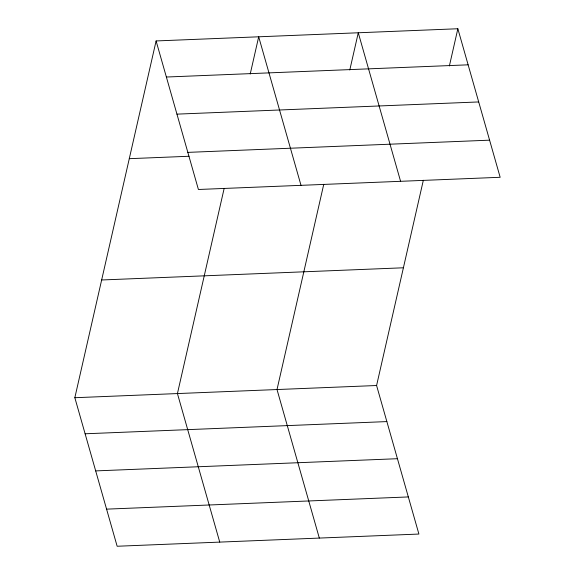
<?xml version="1.0" encoding="UTF-8"?>
<svg xmlns="http://www.w3.org/2000/svg" width="575" height="575" viewBox="0 0 575 575"><rect width="100%" height="100%" fill="white"/><g stroke="black" fill="none" stroke-linecap="round" stroke-linejoin="round"><path stroke-width="0.86" d="M423.337 180.277L376.589 385.516L418.902 534.053L117.149 546.25L74.836 397.713L156.098 40.947L457.851 28.75L500.164 177.287L198.411 189.484L156.098 40.947M224.178 188.327L177.431 393.566L219.743 542.103M250.218 74.024L258.692 36.8L301.005 185.337M323.761 184.302L277.013 389.541L319.319 538.078M349.794 69.999L358.275 32.775L400.588 181.312M449.377 65.974L457.851 28.75M166.376 77.028L468.129 64.824M176.949 114.138L478.702 101.94M187.838 152.375L489.591 140.171M129.282 158.678L189.053 156.263M101.653 279.982L403.406 267.785M74.836 397.713L376.589 385.516M85.114 433.787L386.867 421.59M95.68 470.903L397.44 458.706M106.576 509.141L408.329 496.937"/></g></svg>
